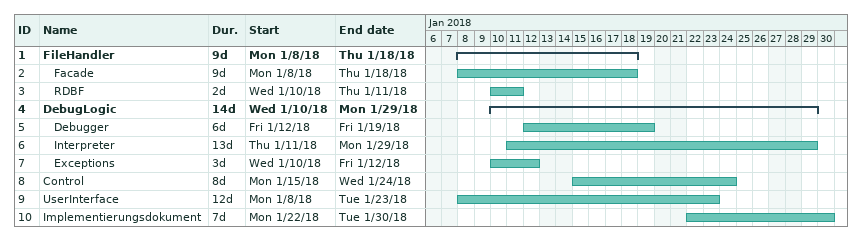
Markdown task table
| ID | Level | Task | Duration | Start | Finish |
|---|---|---|---|---|---|
| 1 | 1 | **FileHandler** | 9d | 2018-01-08 | 2018-01-18 |
| 2 | 2 | Facade | 9d | 2018-01-08 | 2018-01-18 |
| 3 | 2 | RDBF | 2d | 2018-01-10 | 2018-01-11 |
| 4 | 1 | **DebugLogic** | 14d | 2018-01-10 | 2018-01-29 |
| 5 | 2 | Debugger | 6d | 2018-01-12 | 2018-01-19 |
| 6 | 2 | Interpreter | 13d | 2018-01-11 | 2018-01-29 |
| 7 | 2 | Exceptions | 3d | 2018-01-10 | 2018-01-12 |
| 8 | 1 | Control | 8d | 2018-01-15 | 2018-01-24 |
| 9 | 1 | UserInterface | 12d | 2018-01-08 | 2018-01-23 |
| 10 | 1 | Implementierungsdokument | 7d | 2018-01-22 | 2018-01-30 |
